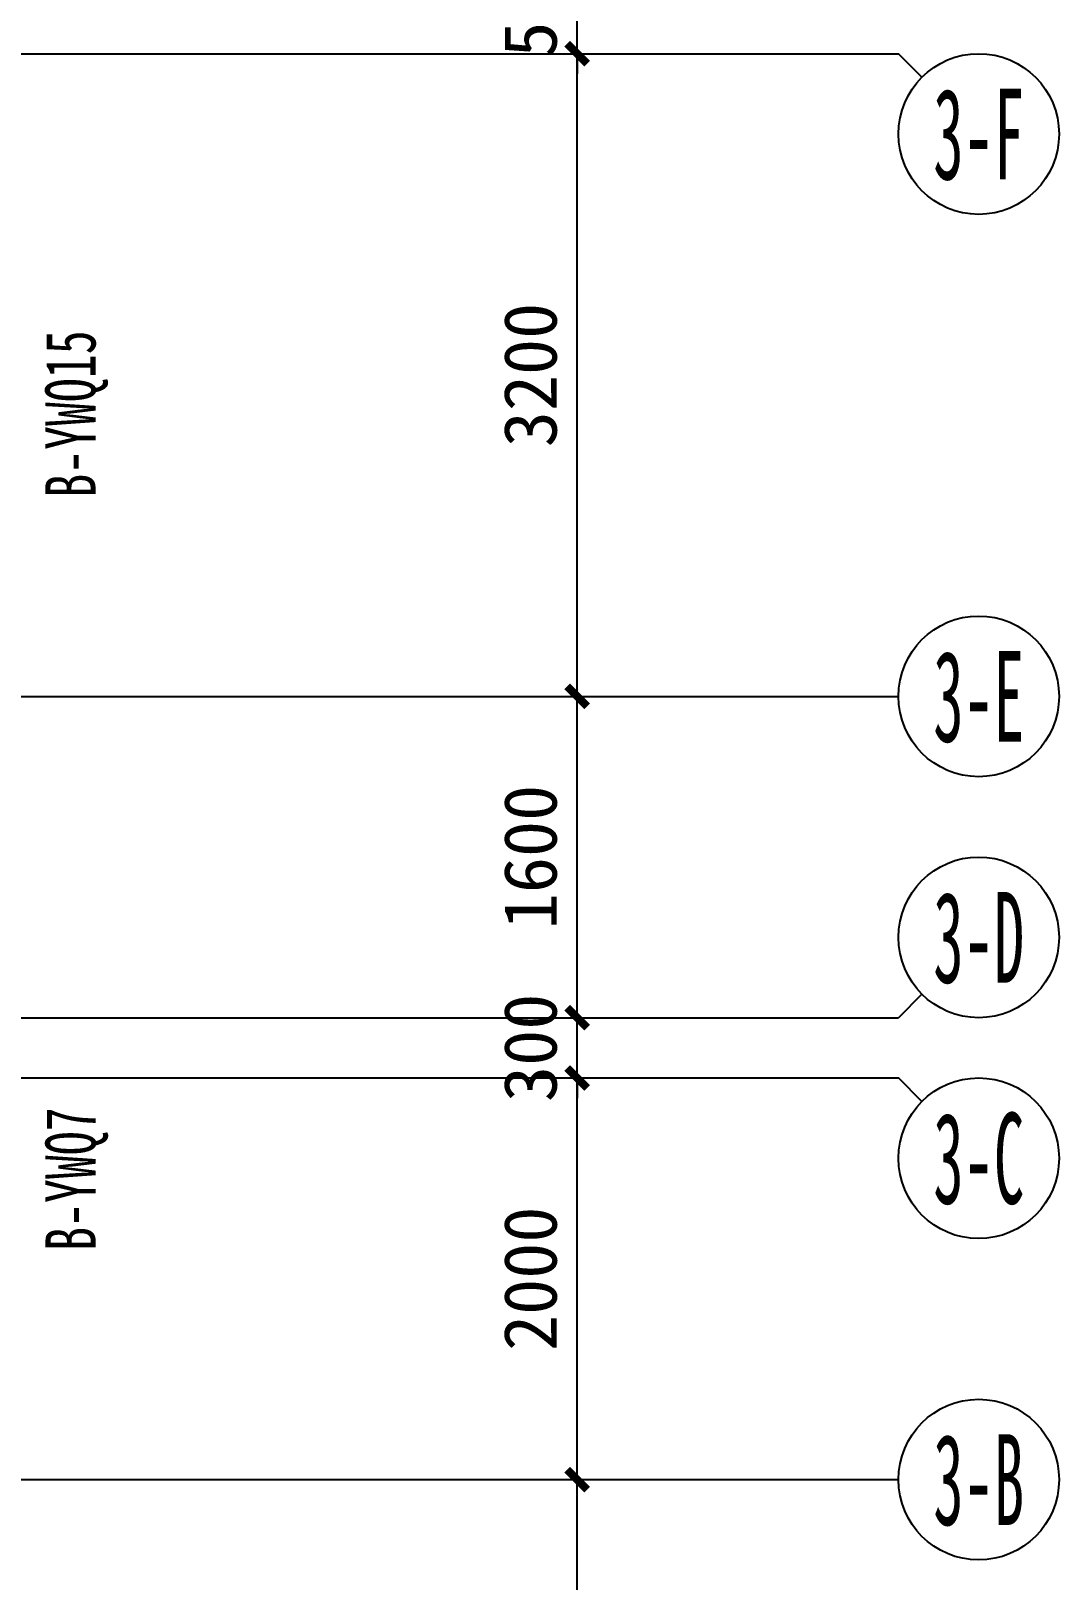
# Model space of a CAD drawing. Extents: x -3200781797 to -8106663, y 494714 to 1244925.
# Drawn here: x -8128733 to -8123612, y 770370 to 778082 of the extents above; entities that cross this region are included whole.
import ezdxf
from ezdxf.enums import TextEntityAlignment as Align

# ---------------------------------------------------------------- set-up
doc = ezdxf.new("R2010")
doc.units = 0
doc.header["$LTSCALE"] = 1000
doc.header["$MEASUREMENT"] = 0
doc.linetypes.add('3#-轴线$0$DOTE', pattern=[2.42, 2, -0.2, 0.02, -0.2])
doc.linetypes.add('DASH', pattern=[0.35, 0.25, -0.1])
doc.layers.get('Defpoints').update_dxf_attribs({"color": 30, "linetype": 'DASH'})
for name, color, linetype in [('3#-轴线$0$3#-轴号$0$A-ANNO-AXIS-CIRC', 3, 'Continuous'), ('3#-轴线$0$3#-轴号$0$A-ANNO-AXIS-TEXT', 7, 'Continuous'), ('3#-轴线$0$3#-轴号$0$A-ANNO-DIMS', 3, 'Continuous'), ('3#-轴线$0$A-ANNO-DOTE', 10, '3#-轴线$0$DOTE'), ('3#-轴线$0$AXIS_TEXT', 7, 'Continuous'), ('3#4#5#$0$S-ANNO-TEXT', 7, 'Continuous'), ('3#4#5#$0$S-PC-FQ-NYQ', 4, 'Continuous')]:
    doc.layers.add(name, color=color, linetype=linetype)
doc.styles.add('3#-轴线$0$3#-轴号$0$_TCH_AXIS', font='')
doc.styles.add('3#-轴线$0$3#-轴号$0$_TCH_DIM_T3', font='')
doc.styles.add('3#-轴线$0$COMPLEX', font='COMPLEX')
doc.styles.add('3#4#5#$0$宋体', font='', dxfattribs={"width": 0.8})
doc.styles.get('3#-轴线$0$3#-轴号$0$_TCH_AXIS').set_extended_font_data('SimSun')
doc.styles.get('3#-轴线$0$3#-轴号$0$_TCH_DIM_T3').set_extended_font_data('SimSun')
doc.styles.get('3#4#5#$0$宋体').set_extended_font_data('SimSun')
doc.dimstyles.new('3#-轴线$0$3#-轴号$0$_TCH_ARCH&&100', dxfattribs={"dimtxt": 264.345992, "dimasz": 100, "dimexe": 250, "dimexo": 300, "dimgap": 100, "dimtad": 1, "dimdec": 0, "dimzin": 0, "dimdsep": 46, "dimtxsty": '3#-轴线$0$3#-轴号$0$_TCH_DIM_T3', "dimblk": '3#-轴线$0$3#-轴号$0$_ArchTick', "dimcen": 0.09, "dimclrt": 7, "dimazin": 2, "dimtfac": 1, "dimtdec": 0, "dimtix": 1, "dimtmove": 2, "dimatfit": 3, "dimfxl": 100, "dimtolj": 1, "dimtzin": 0, "dimarcsym": 0})

# ---------------------------------------------------------------- blocks, each defined once
blk = doc.blocks.new('3#4#5#$0$A$C53EF3948')
at = {"layer": '3#4#5#$0$S-PC-FQ-NYQ', "style": '3#4#5#$0$宋体', "width": 0.7}
for s, p in [('B-YWQ15', (42264, -2311.2)), ('B-YWQ7', (42264.6, -6061.2))]:
    blk.add_text(s, height=250, rotation=90, dxfattribs=at).set_placement(p, align=Align.MIDDLE_LEFT)
blk = doc.blocks.new('3#-轴线$0$_AXISO')
blk.add_circle((0, 0), 0.5)
at = {"layer": '3#-轴线$0$AXIS_TEXT', "style": '3#-轴线$0$COMPLEX', "width": 1.041667}
blk.add_attdef('A', text='', height=0.56, dxfattribs=at).set_placement((-0.25, -0.28), (0.25, -0.28), align=Align.FIT)
blk = doc.blocks.new('3#-轴线$0$3#-轴号$0$_ArchTick')
at = {"color": 0, "linetype": 'ByBlock', "const_width": 0.4}
blk.add_lwpolyline([(-0.5, -0.5), (0.5, 0.5)], dxfattribs=at)
blk = doc.blocks.new('*D2040')
at = {"layer": '3#-轴线$0$3#-轴号$0$A-ANNO-DIMS', "color": 0, "lineweight": -2, "transparency": 16777216}
for p, q in [((44188, -7100), (44938, -7100)), ((44688, -11100), (44688, -7100)), ((44188, -11100), (44938, -11100))]:
    blk.add_line(p, q, dxfattribs=at)
at = {"layer": 'Defpoints', "color": 0, "transparency": 16777216}
for p in [(43888, -7100), (44688, -7100), (43888, -11100)]:
    blk.add_point(p, dxfattribs=at)
at = {"layer": '3#-轴线$0$3#-轴号$0$A-ANNO-DIMS', "color": 0, "lineweight": -2, "transparency": 16777216, "xscale": 100, "yscale": 100, "zscale": 100}
for p, rotation in [((44688, -7100), 90), ((44688, -11100), 270)]:
    blk.add_blockref('3#-轴线$0$3#-轴号$0$_ArchTick', p, dxfattribs=dict(at, rotation=rotation))
at = {"layer": '3#-轴线$0$3#-轴号$0$A-ANNO-DIMS', "color": 7, "transparency": 16777216, "insert": (44455.8, -9100), "char_height": 264.35, "attachment_point": 5, "rotation": 90, "style": '3#-轴线$0$3#-轴号$0$_TCH_DIM_T3'}
blk.add_mtext('\\A1;4000', dxfattribs=at)
blk = doc.blocks.new('*D2041')
at = {"layer": '3#-轴线$0$3#-轴号$0$A-ANNO-DIMS', "color": 0, "lineweight": -2, "transparency": 16777216}
for p, q in [((44188, -5100), (44938, -5100)), ((44688, -7100), (44688, -5100)), ((44188, -7100), (44938, -7100))]:
    blk.add_line(p, q, dxfattribs=at)
at = {"layer": 'Defpoints', "color": 0, "transparency": 16777216}
for p in [(43888, -5100), (44688, -5100), (43888, -7100)]:
    blk.add_point(p, dxfattribs=at)
at = {"layer": '3#-轴线$0$3#-轴号$0$A-ANNO-DIMS', "color": 0, "lineweight": -2, "transparency": 16777216, "xscale": 100, "yscale": 100, "zscale": 100}
for p, rotation in [((44688, -5100), 90), ((44688, -7100), 270)]:
    blk.add_blockref('3#-轴线$0$3#-轴号$0$_ArchTick', p, dxfattribs=dict(at, rotation=rotation))
at = {"layer": '3#-轴线$0$3#-轴号$0$A-ANNO-DIMS', "color": 7, "transparency": 16777216, "insert": (44455.8, -6100), "char_height": 264.35, "attachment_point": 5, "rotation": 90, "style": '3#-轴线$0$3#-轴号$0$_TCH_DIM_T3'}
blk.add_mtext('\\A1;2000', dxfattribs=at)
blk = doc.blocks.new('*D2042')
at = {"layer": '3#-轴线$0$3#-轴号$0$A-ANNO-DIMS', "color": 0, "lineweight": -2, "transparency": 16777216}
for p, q in [((44688, -4800), (44688, -4700)), ((44188, -4800), (44938, -4800)), ((44688, -5100), (44688, -4800)), ((44188, -5100), (44938, -5100)), ((44688, -5100), (44688, -5200))]:
    blk.add_line(p, q, dxfattribs=at)
at = {"layer": 'Defpoints', "color": 0, "transparency": 16777216}
for p in [(43888, -4800), (44688, -4800), (43888, -5100)]:
    blk.add_point(p, dxfattribs=at)
at = {"layer": '3#-轴线$0$3#-轴号$0$A-ANNO-DIMS', "color": 0, "lineweight": -2, "transparency": 16777216, "xscale": 100, "yscale": 100, "zscale": 100}
for p, rotation in [((44688, -4800), 270), ((44688, -5100), 90)]:
    blk.add_blockref('3#-轴线$0$3#-轴号$0$_ArchTick', p, dxfattribs=dict(at, rotation=rotation))
at = {"layer": '3#-轴线$0$3#-轴号$0$A-ANNO-DIMS', "color": 7, "transparency": 16777216, "insert": (44455.8, -4950), "char_height": 264.35, "attachment_point": 5, "rotation": 90, "style": '3#-轴线$0$3#-轴号$0$_TCH_DIM_T3'}
blk.add_mtext('\\A1;300', dxfattribs=at)
blk = doc.blocks.new('*D2043')
at = {"layer": '3#-轴线$0$3#-轴号$0$A-ANNO-DIMS', "color": 0, "lineweight": -2, "transparency": 16777216}
for p, q in [((44188, -3200), (44938, -3200)), ((44688, -4800), (44688, -3200)), ((44188, -4800), (44938, -4800))]:
    blk.add_line(p, q, dxfattribs=at)
at = {"layer": 'Defpoints', "color": 0, "transparency": 16777216}
for p in [(43888, -3200), (44688, -3200), (43888, -4800)]:
    blk.add_point(p, dxfattribs=at)
at = {"layer": '3#-轴线$0$3#-轴号$0$A-ANNO-DIMS', "color": 0, "lineweight": -2, "transparency": 16777216, "xscale": 100, "yscale": 100, "zscale": 100}
for p, rotation in [((44688, -3200), 90), ((44688, -4800), 270)]:
    blk.add_blockref('3#-轴线$0$3#-轴号$0$_ArchTick', p, dxfattribs=dict(at, rotation=rotation))
at = {"layer": '3#-轴线$0$3#-轴号$0$A-ANNO-DIMS', "color": 7, "transparency": 16777216, "insert": (44455.8, -4000), "char_height": 264.35, "attachment_point": 5, "rotation": 90, "style": '3#-轴线$0$3#-轴号$0$_TCH_DIM_T3'}
blk.add_mtext('\\A1;1600', dxfattribs=at)
blk = doc.blocks.new('*D2044')
at = {"layer": '3#-轴线$0$3#-轴号$0$A-ANNO-DIMS', "color": 0, "lineweight": -2, "transparency": 16777216}
for p, q in [((44188, 0), (44938, 0)), ((44688, -3200), (44688, 0)), ((44188, -3200), (44938, -3200))]:
    blk.add_line(p, q, dxfattribs=at)
at = {"layer": 'Defpoints', "color": 0, "transparency": 16777216}
for p in [(43888, 0), (44688, 0), (43888, -3200)]:
    blk.add_point(p, dxfattribs=at)
at = {"layer": '3#-轴线$0$3#-轴号$0$A-ANNO-DIMS', "color": 0, "lineweight": -2, "transparency": 16777216, "xscale": 100, "yscale": 100, "zscale": 100}
for p, rotation in [((44688, 0), 90), ((44688, -3200), 270)]:
    blk.add_blockref('3#-轴线$0$3#-轴号$0$_ArchTick', p, dxfattribs=dict(at, rotation=rotation))
at = {"layer": '3#-轴线$0$3#-轴号$0$A-ANNO-DIMS', "color": 7, "transparency": 16777216, "insert": (44455.8, -1600), "char_height": 264.35, "attachment_point": 5, "rotation": 90, "style": '3#-轴线$0$3#-轴号$0$_TCH_DIM_T3'}
blk.add_mtext('\\A1;3200', dxfattribs=at)
blk = doc.blocks.new('*D2045')
at = {"layer": '3#-轴线$0$3#-轴号$0$A-ANNO-DIMS', "color": 0, "lineweight": -2, "transparency": 16777216}
for p, q in [((44688, 500), (44688, 600)), ((44188, 500), (44938, 500)), ((44688, 0), (44688, 500)), ((44188, 0), (44938, 0)), ((44688, 0), (44688, -100))]:
    blk.add_line(p, q, dxfattribs=at)
at = {"layer": 'Defpoints', "color": 0, "transparency": 16777216}
for p in [(43888, 500), (44688, 500), (43888, 0)]:
    blk.add_point(p, dxfattribs=at)
at = {"layer": '3#-轴线$0$3#-轴号$0$A-ANNO-DIMS', "color": 0, "lineweight": -2, "transparency": 16777216, "xscale": 100, "yscale": 100, "zscale": 100}
for p, rotation in [((44688, 500), 270), ((44688, 0), 90)]:
    blk.add_blockref('3#-轴线$0$3#-轴号$0$_ArchTick', p, dxfattribs=dict(at, rotation=rotation))
at = {"layer": '3#-轴线$0$3#-轴号$0$A-ANNO-DIMS', "color": 7, "transparency": 16777216, "insert": (44455.8, 250), "char_height": 264.35, "attachment_point": 5, "rotation": 90, "style": '3#-轴线$0$3#-轴号$0$_TCH_DIM_T3'}
blk.add_mtext('\\A1;500', dxfattribs=at)
blk = doc.blocks.new('3#-轴线$0$3#-轴号')
at = {"layer": '3#-轴线$0$3#-轴号$0$A-ANNO-AXIS-CIRC'}
for p, q in [((42288, 0), (46288, 0)), ((46405.1, -117.2), (46288, 0)), ((42288, -3200), (46288, -3200)), ((46405.1, -4682.8), (46288, -4800)), ((42288, -4800), (46288, -4800)), ((42288, -5100), (46288, -5100)), ((46405.1, -5217.2), (46288, -5100)), ((42288, -7100), (46288, -7100))]:
    blk.add_line(p, q, dxfattribs=at)
ref = blk.add_blockref('3#-轴线$0$_AXISO', (46688, -400), dxfattribs=dict(at, xscale=800, yscale=800, zscale=800))
ref.add_attrib('A', '3-F', dxfattribs={"layer": '3#-轴线$0$3#-轴号$0$A-ANNO-AXIS-TEXT', "height": 452.55, "style": '3#-轴线$0$3#-轴号$0$_TCH_AXIS', "width": 0.466146}).set_placement((46461.7, -626.3), (46914.3, -626.3), align=Align.FIT)
ref = blk.add_blockref('3#-轴线$0$_AXISO', (46688, -3200), dxfattribs=dict(at, xscale=800, yscale=800, zscale=800))
ref.add_attrib('A', '3-E', dxfattribs={"layer": '3#-轴线$0$3#-轴号$0$A-ANNO-AXIS-TEXT', "height": 452.55, "style": '3#-轴线$0$3#-轴号$0$_TCH_AXIS', "width": 0.466146}).set_placement((46461.7, -3426.3), (46914.3, -3426.3), align=Align.FIT)
ref = blk.add_blockref('3#-轴线$0$_AXISO', (46688, -4400), dxfattribs=dict(at, xscale=800, yscale=800, zscale=800))
ref.add_attrib('A', '3-D', dxfattribs={"layer": '3#-轴线$0$3#-轴号$0$A-ANNO-AXIS-TEXT', "height": 452.55, "style": '3#-轴线$0$3#-轴号$0$_TCH_AXIS', "width": 0.466146}).set_placement((46461.7, -4626.3), (46914.3, -4626.3), align=Align.FIT)
ref = blk.add_blockref('3#-轴线$0$_AXISO', (46688, -5500), dxfattribs=dict(at, xscale=800, yscale=800, zscale=800))
ref.add_attrib('A', '3-C', dxfattribs={"layer": '3#-轴线$0$3#-轴号$0$A-ANNO-AXIS-TEXT', "height": 452.55, "style": '3#-轴线$0$3#-轴号$0$_TCH_AXIS', "width": 0.466146}).set_placement((46461.7, -5726.3), (46914.3, -5726.3), align=Align.FIT)
ref = blk.add_blockref('3#-轴线$0$_AXISO', (46688, -7100), dxfattribs=dict(at, xscale=800, yscale=800, zscale=800))
ref.add_attrib('A', '3-B', dxfattribs={"layer": '3#-轴线$0$3#-轴号$0$A-ANNO-AXIS-TEXT', "height": 452.55, "style": '3#-轴线$0$3#-轴号$0$_TCH_AXIS', "width": 0.466146}).set_placement((46461.7, -7326.3), (46914.3, -7326.3), align=Align.FIT)
at = {"layer": '3#-轴线$0$3#-轴号$0$A-ANNO-DIMS'}
for p1, p2, picture, middle in [((43888, 0), (43888, 500), '*D2045', (44455.8, 250)), ((43888, -3200), (43888, 0), '*D2044', (44455.8, -1600)), ((43888, -4800), (43888, -3200), '*D2043', (44455.8, -4000)), ((43888, -5100), (43888, -4800), '*D2042', (44455.8, -4950)), ((43888, -7100), (43888, -5100), '*D2041', (44455.8, -6100)), ((43888, -11100), (43888, -7100), '*D2040', (44455.8, -9100))]:
    dim = blk.add_aligned_dim(p1=p1, p2=p2, distance=-800, dimstyle='3#-轴线$0$3#-轴号$0$_TCH_ARCH&&100', dxfattribs=at)
    dim.commit()
    dim.dimension.update_dxf_attribs({"geometry": picture, "text_midpoint": middle})
blk = doc.blocks.new('3#-轴线')
at = {"layer": '3#-轴线$0$A-ANNO-DOTE'}
for points in [[(-3000, 0), (44800, 0)], [(-3000, -3200), (44800, -3200)], [(-3000, -4800), (44800, -4800)], [(-3000, -5100), (44800, -5100)], [(-3000, -7100), (44800, -7100)]]:
    blk.add_lwpolyline(points, dxfattribs=at)
blk.add_blockref('3#-轴线$0$3#-轴号', (0, 0))

msp = doc.modelspace()

# ---------------------------------------------------------------- block references
msp.add_blockref('3#-轴线', (-8170700.4, 777969.5))
at = {"layer": '3#4#5#$0$S-ANNO-TEXT'}
msp.add_blockref('3#4#5#$0$A$C53EF3948', (-8170800.4, 778069.7), dxfattribs=at)

doc.saveas('drawing.dxf')
